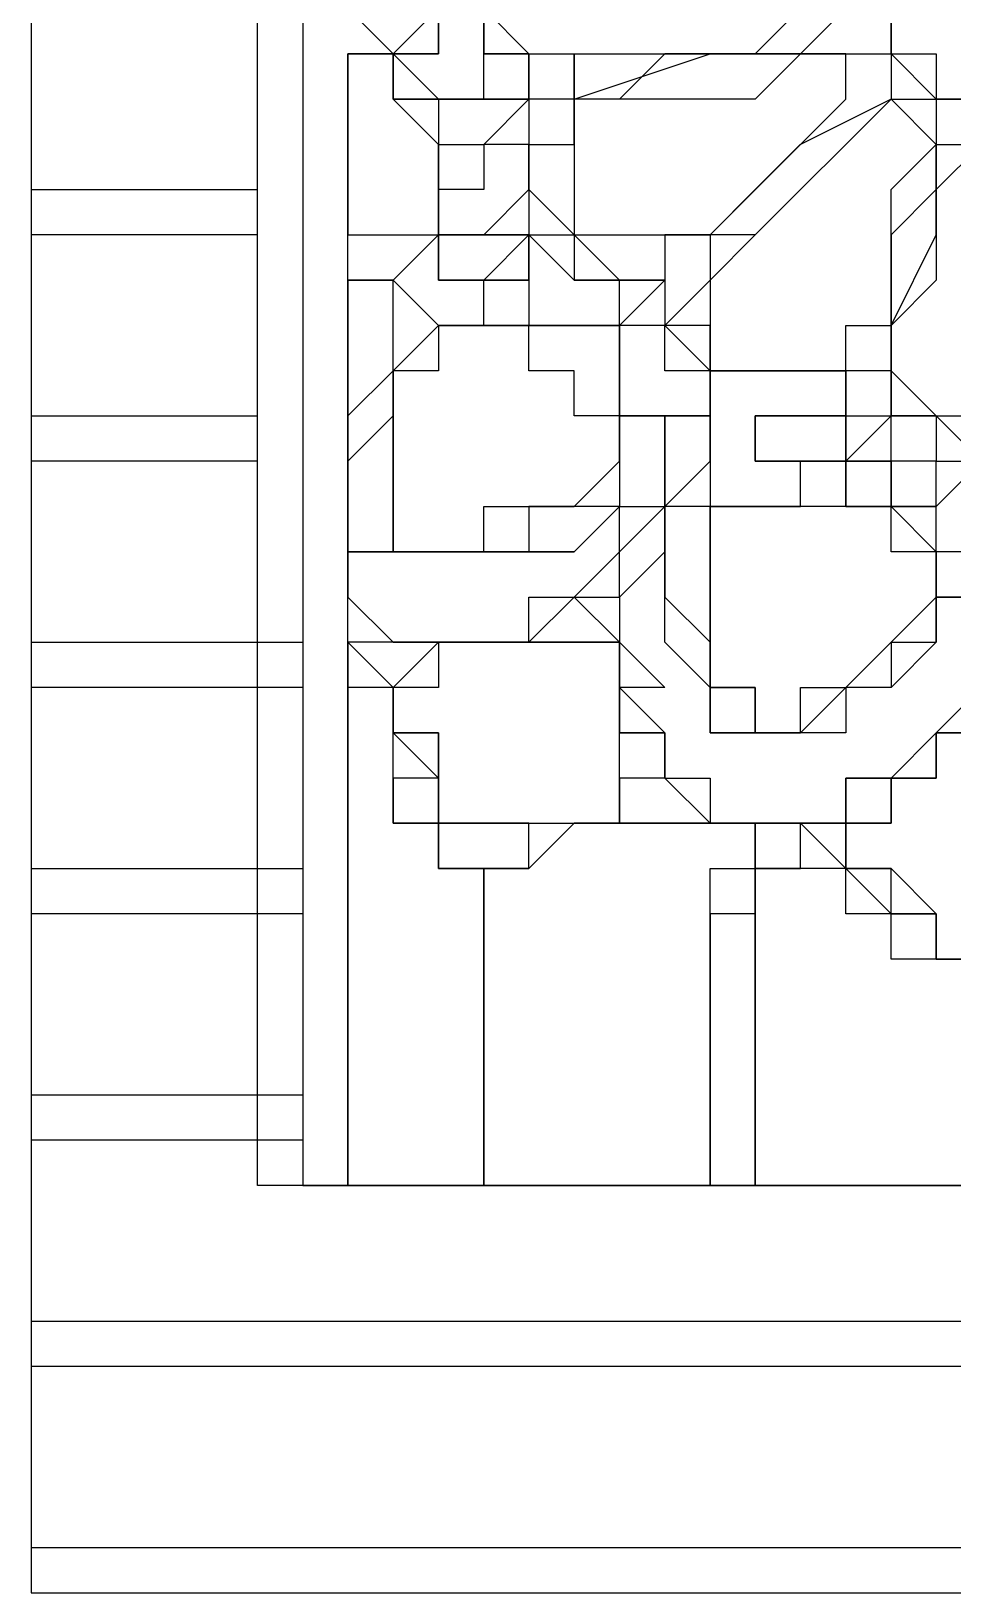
# Model space of a CAD drawing. Header units: millimetres. Extents: x 0 to 600, y 0 to 450.
# Drawn here: x 394 to 414.37, y 190 to 224.5 of the extents above; entities that cross this region are included whole.
import ezdxf

# ---------------------------------------------------------------- set-up
doc = ezdxf.new("R2010")
doc.units = ezdxf.units.MM
doc.layers.add('Engraving', color=1, linetype='Continuous')
doc.layers.add('External Cuts', color=5, linetype='Continuous')

# ---------------------------------------------------------------- blocks, each defined once
blk = doc.blocks.new('roof front')
for p, q in [((-153, 66), (-153, 15)), ((-153, 15), (3, 15))]:
    blk.add_line(p, q)

msp = doc.modelspace()

# ---------------------------------------------------------------- linework, layer by layer
at = {"layer": 'Engraving'}
for p, q in [((399, 220), (399, 225)), ((400, 225), (400, 221)), ((402, 224), (401, 225)), ((403, 225), (402, 224)), ((403, 224), (403, 225)), ((403, 225), (403, 224)), ((404, 225), (404, 224)), ((404, 224), (404, 225)), ((404, 224), (404, 225)), ((404, 225), (405, 224)), ((410, 224), (411, 225)), ((412, 225), (411, 224)), ((413, 224), (413, 225)), ((413, 225), (413, 224)), ((401, 222), (401, 224)), ((401, 224), (401, 224)), ((401, 224), (401, 224)), ((401, 224), (401, 224)), ((401, 224), (401, 224)), ((401, 224), (402, 224)), ((402, 224), (401, 224)), ((401, 224), (401, 224)), ((401, 224), (401, 224)), ((401, 224), (401, 224)), ((401, 224), (401, 223)), ((402, 224), (402, 224)), ((402, 224), (402, 224)), ((402, 224), (402, 224)), ((402, 224), (402, 224)), ((402, 224), (402, 223)), ((402, 223), (402, 224)), ((402, 223), (402, 224)), ((402, 224), (402, 224)), ((402, 224), (402, 224)), ((402, 224), (403, 224)), ((403, 224), (402, 224)), ((402, 224), (402, 224)), ((402, 224), (402, 224)), ((402, 224), (403, 223)), ((402, 224), (402, 224)), ((402, 224), (402, 224)), ((402, 224), (402, 224)), ((403, 224), (403, 224)), ((404, 224), (404, 224)), ((404, 224), (404, 224)), ((404, 224), (404, 224)), ((404, 224), (404, 224)), ((404, 224), (404, 224)), ((404, 224), (405, 224)), ((404, 223), (404, 224)), ((404, 224), (404, 224)), ((404, 224), (404, 224)), ((404, 224), (404, 224)), ((405, 224), (404, 224)), ((405, 224), (405, 223)), ((405, 223), (405, 224)), ((405, 224), (405, 224)), ((405, 224), (405, 224)), ((405, 224), (405, 224)), ((405, 224), (405, 224)), ((405, 224), (406, 224)), ((406, 223), (409, 224)), ((406, 224), (406, 223)), ((406, 223), (406, 224)), ((406, 224), (407, 224)), ((408, 224), (407, 223)), ((407, 224), (408, 224)), ((407, 224), (407, 224)), ((409, 224), (408, 224)), ((408, 224), (408, 224)), ((408, 224), (408, 224)), ((408, 224), (409, 224)), ((409, 224), (410, 224)), ((410, 224), (409, 224)), ((409, 224), (409, 224)), ((409, 224), (410, 224)), ((410, 224), (410, 224)), ((410, 224), (411, 224)), ((411, 224), (410, 223)), ((411, 224), (410, 224)), ((410, 224), (410, 224)), ((410, 224), (410, 224)), ((410, 224), (410, 224)), ((411, 224), (412, 224)), ((412, 224), (411, 224)), ((411, 224), (411, 224)), ((412, 224), (412, 224)), ((412, 224), (412, 224)), ((412, 224), (412, 224)), ((412, 224), (412, 224)), ((412, 224), (413, 224)), ((412, 223), (412, 224)), ((412, 224), (412, 224)), ((412, 224), (412, 224)), ((412, 224), (412, 224)), ((412, 224), (412, 224)), ((412, 224), (412, 224)), ((413, 224), (413, 223)), ((414, 223), (413, 224)), ((413, 224), (413, 224)), ((413, 224), (413, 224)), ((413, 224), (413, 224)), ((413, 224), (414, 224)), ((414, 224), (414, 223)), ((401, 223), (401, 222)), ((402, 223), (403, 223)), ((403, 222), (402, 223)), ((402, 223), (402, 223)), ((402, 223), (402, 223)), ((403, 223), (402, 223)), ((403, 223), (403, 223)), ((403, 223), (403, 222)), ((403, 223), (403, 223)), ((403, 223), (403, 223)), ((404, 223), (403, 223)), ((403, 223), (403, 223)), ((403, 223), (403, 223)), ((403, 223), (403, 223)), ((403, 223), (403, 223)), ((403, 223), (404, 223)), ((404, 222), (405, 223)), ((405, 223), (404, 223)), ((404, 223), (404, 223)), ((404, 223), (404, 223)), ((404, 223), (405, 223)), ((405, 223), (404, 223)), ((404, 223), (404, 223)), ((404, 223), (404, 223)), ((404, 223), (404, 223)), ((404, 223), (404, 223)), ((405, 223), (405, 223)), ((405, 223), (405, 223)), ((405, 223), (405, 223)), ((405, 223), (405, 222)), ((405, 223), (405, 223)), ((405, 223), (405, 223)), ((405, 223), (405, 223)), ((405, 223), (405, 223)), ((405, 223), (405, 223)), ((405, 223), (405, 223)), ((405, 223), (405, 223)), ((405, 223), (405, 223)), ((405, 223), (405, 223)), ((406, 223), (405, 223)), ((406, 222), (406, 223)), ((406, 223), (406, 223)), ((406, 223), (406, 223)), ((407, 223), (406, 223)), ((406, 223), (406, 222)), ((406, 223), (406, 223)), ((406, 223), (406, 223)), ((406, 223), (406, 223)), ((407, 223), (406, 223)), ((406, 223), (406, 223)), ((406, 223), (406, 223)), ((406, 223), (406, 223)), ((408, 223), (407, 223)), ((407, 223), (407, 223)), ((407, 223), (407, 223)), ((407, 223), (407, 223)), ((409, 223), (408, 223)), ((410, 223), (409, 223)), ((410, 221), (412, 223)), ((413, 223), (411, 222)), ((412, 222), (413, 223)), ((413, 223), (412, 222)), ((412, 223), (412, 223)), ((412, 223), (412, 223)), ((412, 223), (412, 223)), ((412, 223), (412, 223)), ((413, 223), (413, 223)), ((413, 223), (413, 223)), ((413, 223), (413, 223)), ((413, 223), (413, 223)), ((413, 223), (414, 223)), ((414, 222), (413, 223)), ((413, 223), (413, 223)), ((413, 223), (413, 223)), ((413, 223), (413, 223)), ((413, 223), (413, 223)), ((413, 223), (413, 223)), ((413, 223), (413, 223)), ((414, 223), (414, 223)), ((414, 223), (414, 223)), ((414, 223), (414, 222)), ((415, 223), (414, 223)), ((414, 223), (414, 223)), ((414, 223), (414, 223)), ((414, 223), (415, 223)), ((401, 220), (401, 222)), ((401, 222), (401, 220)), ((403, 222), (403, 222)), ((403, 222), (403, 222)), ((403, 222), (403, 221)), ((403, 221), (403, 222)), ((403, 222), (403, 222)), ((403, 222), (403, 222)), ((403, 222), (403, 222)), ((403, 222), (403, 222)), ((403, 221), (403, 222)), ((403, 222), (403, 222)), ((403, 222), (404, 222)), ((404, 222), (404, 222)), ((404, 222), (404, 222)), ((405, 222), (404, 222)), ((404, 222), (404, 222)), ((404, 222), (404, 222)), ((404, 222), (404, 222)), ((404, 222), (404, 221)), ((405, 221), (405, 222)), ((405, 222), (405, 222)), ((405, 222), (405, 222)), ((405, 222), (406, 222)), ((405, 222), (405, 222)), ((405, 222), (405, 222)), ((405, 222), (405, 221)), ((405, 221), (405, 222)), ((405, 222), (405, 222)), ((405, 222), (405, 222)), ((405, 222), (405, 222)), ((405, 222), (405, 222)), ((405, 222), (405, 222)), ((405, 222), (405, 222)), ((405, 222), (405, 222)), ((406, 222), (406, 222)), ((406, 222), (406, 222)), ((406, 222), (406, 222)), ((406, 222), (406, 222)), ((406, 222), (406, 222)), ((406, 222), (406, 221)), ((411, 222), (409, 220)), ((411, 221), (412, 222)), ((412, 222), (411, 221)), ((412, 222), (412, 222)), ((412, 222), (412, 222)), ((413, 221), (414, 222)), ((414, 221), (414, 222)), ((414, 222), (414, 222)), ((414, 222), (415, 222)), ((415, 222), (414, 221)), ((414, 222), (414, 222)), ((414, 222), (414, 222)), ((414, 222), (414, 221)), ((414, 222), (414, 222)), ((414, 222), (414, 222)), ((414, 222), (414, 222)), ((394, 221), (399, 221)), ((400, 221), (400, 212)), ((403, 221), (403, 221)), ((403, 221), (403, 220)), ((403, 220), (403, 221)), ((403, 221), (403, 221)), ((403, 221), (403, 221)), ((403, 220), (403, 221)), ((403, 221), (403, 221)), ((404, 221), (403, 221)), ((403, 221), (403, 221)), ((403, 221), (403, 221)), ((403, 221), (403, 220)), ((404, 220), (405, 221)), ((406, 220), (405, 221)), ((405, 221), (405, 221)), ((405, 221), (405, 221)), ((405, 221), (405, 221)), ((405, 221), (405, 220)), ((405, 221), (405, 221)), ((405, 221), (405, 221)), ((405, 221), (405, 221)), ((405, 221), (405, 221)), ((406, 221), (406, 221)), ((406, 221), (406, 221)), ((406, 221), (406, 220)), ((409, 220), (410, 221)), ((410, 220), (411, 221)), ((411, 221), (410, 220)), ((410, 221), (410, 221)), ((411, 221), (411, 221)), ((411, 221), (411, 221)), ((411, 221), (411, 221)), ((414, 221), (413, 220)), ((413, 220), (413, 221)), ((413, 221), (413, 221)), ((414, 220), (414, 221)), ((414, 221), (414, 221)), ((414, 221), (414, 221)), ((414, 221), (414, 220)), ((399, 220), (394, 220)), ((399, 212), (399, 220)), ((401, 219), (401, 220)), ((401, 220), (401, 220)), ((401, 220), (401, 220)), ((401, 220), (402, 220)), ((403, 220), (402, 219)), ((402, 220), (403, 220)), ((402, 220), (402, 220)), ((402, 220), (402, 220)), ((403, 219), (403, 220)), ((403, 220), (403, 220)), ((403, 220), (403, 220)), ((403, 220), (403, 220)), ((403, 220), (403, 220)), ((403, 220), (403, 220)), ((403, 220), (404, 220)), ((404, 220), (403, 220)), ((403, 220), (403, 220)), ((403, 220), (403, 220)), ((403, 220), (403, 219)), ((403, 220), (403, 220)), ((403, 220), (403, 220)), ((404, 220), (403, 220)), ((403, 220), (403, 220)), ((403, 220), (403, 220)), ((403, 220), (404, 220)), ((404, 220), (405, 220)), ((404, 219), (405, 220)), ((405, 220), (404, 220)), ((405, 220), (404, 220)), ((405, 219), (405, 220)), ((405, 220), (405, 220)), ((405, 220), (405, 220)), ((405, 220), (406, 220)), ((406, 219), (405, 220)), ((405, 220), (405, 220)), ((405, 220), (405, 219)), ((405, 220), (405, 220)), ((405, 220), (405, 220)), ((405, 220), (405, 220)), ((405, 220), (405, 219)), ((405, 220), (405, 220)), ((405, 220), (405, 220)), ((405, 220), (405, 220)), ((406, 220), (406, 219)), ((407, 219), (406, 220)), ((406, 220), (406, 220)), ((406, 220), (406, 220)), ((406, 220), (406, 220)), ((406, 220), (406, 220)), ((406, 220), (407, 220)), ((407, 220), (407, 220)), ((407, 220), (407, 220)), ((407, 220), (408, 220)), ((409, 220), (408, 220)), ((408, 220), (408, 219)), ((408, 220), (408, 220)), ((408, 220), (408, 220)), ((408, 220), (408, 220)), ((408, 220), (409, 220)), ((408, 220), (408, 220)), ((408, 220), (408, 220)), ((409, 219), (410, 220)), ((410, 220), (409, 220)), ((409, 220), (409, 219)), ((409, 220), (409, 220)), ((409, 220), (409, 220)), ((410, 220), (410, 220)), ((413, 218), (414, 220)), ((413, 220), (413, 218)), ((413, 218), (413, 220)), ((414, 220), (414, 220)), ((414, 220), (414, 220)), ((414, 220), (414, 219)), ((401, 217), (401, 219)), ((401, 219), (401, 219)), ((401, 219), (401, 219)), ((401, 219), (401, 219)), ((401, 219), (402, 219)), ((402, 219), (401, 219)), ((401, 219), (401, 217)), ((402, 219), (401, 219)), ((401, 219), (401, 219)), ((401, 219), (401, 219)), ((402, 219), (402, 219)), ((402, 219), (402, 219)), ((402, 219), (402, 219)), ((402, 219), (403, 218)), ((402, 218), (402, 219)), ((402, 219), (402, 219)), ((402, 219), (402, 219)), ((402, 219), (402, 219)), ((402, 219), (402, 219)), ((403, 219), (403, 219)), ((403, 219), (403, 219)), ((403, 219), (403, 219)), ((404, 219), (403, 219)), ((403, 219), (403, 219)), ((403, 219), (403, 219)), ((403, 219), (403, 219)), ((403, 219), (403, 219)), ((403, 219), (403, 219)), ((403, 219), (403, 219)), ((403, 219), (403, 219)), ((403, 219), (403, 219)), ((403, 219), (403, 219)), ((403, 219), (403, 219)), ((403, 219), (404, 219)), ((404, 218), (404, 219)), ((404, 219), (404, 219)), ((404, 219), (405, 219)), ((405, 219), (404, 219)), ((404, 219), (404, 219)), ((404, 219), (404, 219)), ((404, 219), (404, 219)), ((404, 219), (404, 219)), ((404, 219), (404, 219)), ((405, 219), (405, 219)), ((405, 219), (405, 219)), ((405, 219), (405, 218)), ((406, 219), (406, 219)), ((406, 219), (407, 219)), ((407, 219), (406, 219)), ((406, 219), (406, 219)), ((406, 219), (406, 219)), ((407, 218), (408, 219)), ((407, 219), (407, 219)), ((407, 219), (408, 219)), ((408, 219), (407, 218)), ((407, 218), (407, 219)), ((407, 219), (407, 219)), ((407, 219), (407, 219)), ((407, 219), (407, 219)), ((407, 219), (407, 219)), ((407, 219), (407, 219)), ((407, 219), (407, 219)), ((407, 219), (407, 219)), ((408, 219), (407, 219)), ((407, 219), (407, 219)), ((407, 219), (407, 219)), ((407, 219), (407, 219)), ((408, 219), (408, 219)), ((408, 219), (408, 219)), ((408, 219), (408, 219)), ((408, 219), (408, 219)), ((408, 219), (408, 218)), ((408, 218), (409, 219)), ((408, 219), (408, 219)), ((408, 219), (408, 219)), ((408, 219), (408, 219)), ((408, 219), (408, 219)), ((408, 219), (408, 219)), ((408, 219), (408, 219)), ((409, 219), (409, 219)), ((409, 219), (409, 219)), ((409, 219), (409, 219)), ((409, 219), (409, 219)), ((409, 219), (409, 218)), ((414, 219), (413, 218)), ((402, 217), (403, 218)), ((403, 218), (402, 217)), ((402, 217), (402, 218)), ((402, 218), (402, 218)), ((403, 218), (403, 218)), ((403, 218), (403, 218)), ((403, 218), (403, 218)), ((403, 218), (404, 218)), ((404, 218), (403, 218)), ((403, 218), (403, 218)), ((403, 218), (403, 218)), ((403, 218), (403, 217)), ((403, 218), (403, 218)), ((403, 218), (403, 218)), ((404, 218), (404, 218)), ((404, 218), (404, 218)), ((404, 218), (405, 218)), ((405, 218), (404, 218)), ((404, 218), (404, 218)), ((404, 218), (404, 218)), ((404, 218), (404, 218)), ((405, 218), (404, 218)), ((405, 218), (405, 218)), ((405, 218), (406, 218)), ((405, 217), (405, 218)), ((405, 218), (405, 218)), ((405, 218), (405, 218)), ((405, 218), (405, 218)), ((405, 218), (405, 218)), ((406, 218), (405, 218)), ((405, 218), (405, 218)), ((405, 218), (405, 218)), ((405, 218), (406, 218)), ((406, 218), (406, 218)), ((406, 218), (407, 218)), ((407, 218), (406, 218)), ((406, 218), (406, 218)), ((406, 218), (407, 218)), ((406, 218), (406, 218)), ((406, 218), (406, 218)), ((406, 218), (406, 218)), ((406, 218), (406, 218)), ((407, 218), (407, 217)), ((407, 217), (407, 218)), ((407, 218), (407, 218)), ((407, 218), (407, 218)), ((408, 218), (407, 218)), ((407, 218), (407, 218)), ((407, 218), (407, 217)), ((407, 218), (407, 218)), ((407, 218), (407, 218)), ((408, 218), (408, 218)), ((408, 218), (408, 218)), ((408, 218), (409, 217)), ((408, 217), (408, 218)), ((408, 218), (408, 218)), ((408, 218), (408, 218)), ((408, 218), (408, 218)), ((408, 218), (408, 218)), ((408, 218), (408, 218)), ((409, 218), (408, 218)), ((409, 217), (409, 218)), ((409, 218), (409, 218)), ((409, 218), (409, 218)), ((409, 218), (409, 218)), ((409, 218), (409, 218)), ((409, 218), (409, 217)), ((412, 217), (412, 218)), ((412, 218), (412, 218)), ((412, 218), (412, 218)), ((412, 218), (413, 218)), ((413, 217), (413, 218)), ((413, 218), (413, 218)), ((413, 218), (413, 218)), ((413, 218), (413, 217)), ((413, 218), (413, 218)), ((413, 218), (413, 218)), ((413, 218), (413, 217)), ((401, 215), (401, 217)), ((401, 216), (402, 217)), ((401, 217), (401, 216)), ((402, 216), (402, 217)), ((402, 217), (402, 217)), ((403, 217), (402, 217)), ((402, 217), (402, 217)), ((402, 217), (402, 217)), ((402, 217), (402, 216)), ((402, 217), (402, 217)), ((402, 217), (402, 216)), ((402, 217), (402, 217)), ((402, 217), (402, 217)), ((403, 217), (403, 217)), ((406, 217), (405, 217)), ((406, 216), (406, 217)), ((406, 217), (406, 217)), ((406, 217), (406, 217)), ((406, 217), (406, 217)), ((407, 217), (407, 217)), ((407, 217), (407, 216)), ((407, 216), (407, 217)), ((407, 217), (407, 217)), ((407, 217), (407, 217)), ((407, 217), (407, 217)), ((407, 217), (407, 217)), ((407, 217), (407, 217)), ((407, 217), (407, 217)), ((407, 217), (407, 216)), ((409, 217), (408, 217)), ((408, 217), (408, 217)), ((409, 217), (409, 217)), ((409, 217), (409, 217)), ((409, 217), (409, 217)), ((409, 217), (409, 217)), ((409, 217), (409, 216)), ((409, 217), (409, 217)), ((409, 217), (409, 217)), ((409, 216), (409, 217)), ((409, 217), (409, 217)), ((410, 217), (409, 217)), ((409, 217), (409, 217)), ((409, 217), (409, 217)), ((409, 217), (409, 217)), ((409, 217), (410, 217)), ((411, 217), (410, 217)), ((410, 217), (410, 217)), ((410, 217), (410, 217)), ((410, 217), (410, 217)), ((410, 217), (410, 217)), ((410, 217), (410, 217)), ((410, 217), (411, 217)), ((412, 217), (411, 217)), ((411, 217), (411, 217)), ((411, 217), (411, 217)), ((411, 217), (412, 217)), ((411, 217), (411, 217)), ((411, 217), (411, 217)), ((411, 217), (411, 217)), ((412, 216), (412, 217)), ((412, 217), (412, 217)), ((412, 217), (412, 217)), ((412, 217), (412, 216)), ((413, 217), (412, 217)), ((412, 217), (412, 217)), ((412, 217), (412, 217)), ((412, 217), (412, 217)), ((412, 217), (412, 217)), ((413, 216), (413, 217)), ((413, 217), (413, 217)), ((413, 217), (413, 216)), ((413, 216), (413, 217)), ((413, 217), (413, 217)), ((413, 217), (413, 217)), ((413, 217), (413, 217)), ((413, 217), (413, 217)), ((413, 217), (413, 217)), ((413, 217), (413, 217)), ((413, 217), (413, 217)), ((413, 217), (414, 216)), ((394, 216), (399, 216)), ((402, 216), (401, 215)), ((401, 215), (401, 216)), ((401, 216), (401, 216)), ((401, 216), (401, 215)), ((402, 215), (402, 216)), ((402, 216), (402, 216)), ((402, 216), (402, 216)), ((402, 216), (402, 215)), ((402, 216), (402, 216)), ((407, 216), (406, 216)), ((407, 216), (407, 216)), ((407, 216), (407, 216)), ((407, 216), (407, 216)), ((407, 216), (407, 215)), ((407, 215), (407, 216)), ((407, 216), (407, 216)), ((408, 216), (407, 216)), ((407, 216), (407, 216)), ((407, 216), (407, 216)), ((407, 216), (407, 216)), ((407, 216), (408, 216)), ((408, 215), (408, 216)), ((408, 216), (408, 216)), ((408, 216), (409, 216)), ((409, 216), (408, 216)), ((408, 216), (408, 215)), ((409, 216), (408, 216)), ((408, 216), (408, 216)), ((408, 216), (408, 216)), ((408, 216), (408, 216)), ((408, 216), (408, 216)), ((408, 216), (408, 216)), ((408, 216), (409, 216)), ((409, 216), (409, 216)), ((409, 216), (409, 216)), ((409, 216), (409, 216)), ((409, 216), (409, 216)), ((409, 216), (409, 215)), ((409, 215), (409, 216)), ((409, 216), (409, 216)), ((409, 216), (409, 216)), ((410, 215), (410, 216)), ((410, 216), (410, 216)), ((410, 216), (410, 216)), ((410, 216), (410, 216)), ((410, 216), (410, 216)), ((410, 216), (410, 216)), ((410, 216), (411, 216)), ((411, 216), (410, 216)), ((410, 216), (410, 216)), ((410, 216), (410, 216)), ((410, 216), (410, 216)), ((410, 216), (410, 216)), ((410, 216), (410, 215)), ((411, 216), (411, 216)), ((411, 216), (412, 216)), ((412, 216), (411, 216)), ((411, 216), (411, 216)), ((411, 216), (411, 216)), ((411, 216), (411, 216)), ((411, 216), (411, 216)), ((412, 215), (412, 216)), ((412, 216), (412, 216)), ((412, 216), (413, 216)), ((413, 216), (412, 215)), ((412, 216), (412, 216)), ((412, 216), (412, 216)), ((412, 216), (412, 215)), ((412, 215), (412, 216)), ((412, 216), (412, 216)), ((412, 216), (412, 216)), ((412, 216), (412, 216)), ((412, 216), (412, 216)), ((412, 216), (412, 216)), ((412, 216), (412, 216)), ((413, 216), (413, 216)), ((413, 216), (414, 216)), ((413, 215), (413, 216)), ((413, 216), (413, 216)), ((413, 216), (413, 216)), ((413, 216), (413, 216)), ((413, 216), (413, 216)), ((413, 216), (413, 216)), ((414, 216), (413, 216)), ((414, 216), (414, 215)), ((414, 216), (414, 216)), ((414, 216), (414, 216)), ((415, 215), (414, 216)), ((414, 216), (414, 216)), ((414, 216), (414, 216)), ((414, 216), (414, 216)), ((414, 216), (414, 216)), ((414, 216), (414, 216)), ((414, 216), (415, 216)), ((399, 215), (394, 215)), ((401, 214), (401, 215)), ((401, 215), (401, 215)), ((401, 215), (401, 215)), ((401, 215), (401, 215)), ((401, 215), (401, 214)), ((401, 215), (401, 215)), ((401, 215), (401, 215)), ((401, 215), (401, 215)), ((401, 215), (401, 215)), ((402, 214), (402, 215)), ((402, 215), (402, 215)), ((402, 215), (402, 215)), ((402, 215), (402, 214)), ((406, 214), (407, 215)), ((407, 215), (407, 215)), ((407, 215), (407, 215)), ((407, 215), (407, 215)), ((407, 215), (407, 215)), ((407, 215), (407, 215)), ((407, 215), (407, 214)), ((407, 215), (407, 215)), ((407, 215), (407, 215)), ((407, 215), (407, 215)), ((407, 215), (407, 215)), ((407, 215), (407, 215)), ((408, 214), (408, 215)), ((408, 215), (408, 215)), ((408, 215), (408, 215)), ((408, 215), (408, 215)), ((408, 215), (408, 215)), ((408, 215), (408, 215)), ((408, 214), (409, 215)), ((408, 215), (408, 215)), ((408, 215), (408, 215)), ((408, 215), (408, 215)), ((408, 215), (408, 215)), ((408, 215), (408, 215)), ((408, 215), (408, 214)), ((409, 215), (409, 215)), ((409, 215), (409, 214)), ((409, 215), (409, 215)), ((409, 215), (409, 215)), ((410, 215), (410, 215)), ((411, 215), (410, 215)), ((410, 215), (410, 215)), ((410, 215), (410, 215)), ((410, 215), (410, 215)), ((410, 215), (410, 215)), ((410, 215), (410, 215)), ((410, 215), (410, 215)), ((410, 215), (411, 215)), ((411, 214), (411, 215)), ((411, 215), (412, 215)), ((412, 215), (411, 215)), ((411, 215), (411, 215)), ((411, 215), (411, 215)), ((411, 215), (412, 215)), ((411, 215), (411, 215)), ((411, 215), (411, 215)), ((412, 215), (412, 215)), ((412, 215), (412, 215)), ((412, 215), (412, 215)), ((412, 215), (412, 215)), ((412, 215), (412, 214)), ((412, 214), (412, 215)), ((412, 215), (412, 215)), ((412, 215), (412, 215)), ((412, 215), (412, 214)), ((413, 215), (412, 215)), ((412, 215), (412, 215)), ((412, 215), (412, 215)), ((412, 215), (413, 215)), ((412, 215), (412, 215)), ((413, 214), (413, 215)), ((414, 215), (413, 215)), ((413, 215), (413, 215)), ((413, 215), (413, 214)), ((414, 214), (415, 215)), ((414, 215), (414, 215)), ((414, 215), (415, 215)), ((415, 215), (414, 214)), ((414, 214), (414, 215)), ((414, 215), (414, 215)), ((414, 215), (414, 215)), ((414, 215), (414, 215)), ((414, 215), (414, 215)), ((414, 215), (414, 215)), ((414, 215), (414, 215)), ((414, 215), (414, 215)), ((401, 213), (401, 214)), ((401, 214), (401, 214)), ((401, 214), (401, 214)), ((401, 214), (401, 214)), ((401, 214), (401, 213)), ((401, 214), (401, 214)), ((401, 214), (401, 214)), ((401, 214), (401, 214)), ((401, 214), (401, 214)), ((402, 213), (402, 214)), ((402, 214), (402, 214)), ((402, 214), (402, 214)), ((402, 214), (402, 214)), ((402, 214), (402, 214)), ((402, 214), (402, 214)), ((402, 214), (402, 214)), ((402, 214), (402, 213)), ((404, 213), (404, 214)), ((404, 214), (405, 214)), ((406, 214), (405, 214)), ((405, 214), (405, 213)), ((405, 214), (405, 214)), ((405, 214), (406, 214)), ((406, 213), (407, 214)), ((407, 214), (406, 213)), ((407, 214), (406, 214)), ((406, 214), (406, 214)), ((407, 214), (407, 214)), ((407, 214), (407, 214)), ((407, 214), (407, 214)), ((407, 214), (408, 214)), ((408, 214), (407, 213)), ((407, 213), (407, 214)), ((407, 214), (407, 214)), ((407, 214), (407, 214)), ((407, 213), (408, 214)), ((408, 214), (408, 214)), ((408, 214), (408, 214)), ((408, 214), (408, 214)), ((408, 214), (408, 214)), ((408, 214), (408, 214)), ((408, 214), (408, 213)), ((408, 213), (408, 214)), ((408, 214), (408, 214)), ((408, 214), (408, 213)), ((408, 214), (408, 214)), ((408, 214), (408, 214)), ((409, 214), (408, 214)), ((408, 214), (408, 214)), ((408, 214), (408, 214)), ((408, 214), (408, 214)), ((408, 214), (408, 214)), ((408, 214), (408, 214)), ((408, 214), (408, 214)), ((408, 214), (408, 214)), ((409, 213), (409, 214)), ((409, 214), (409, 214)), ((409, 214), (409, 214)), ((409, 214), (409, 214)), ((409, 214), (409, 214)), ((409, 214), (409, 214)), ((409, 214), (409, 214)), ((409, 214), (410, 214)), ((410, 214), (409, 214)), ((409, 214), (409, 214)), ((409, 214), (409, 214)), ((409, 214), (409, 214)), ((409, 214), (409, 214)), ((409, 214), (409, 213)), ((410, 214), (410, 214)), ((410, 214), (410, 214)), ((410, 214), (411, 214)), ((411, 214), (410, 214)), ((410, 214), (410, 214)), ((410, 214), (410, 214)), ((411, 214), (411, 214)), ((412, 214), (411, 214)), ((411, 214), (411, 214)), ((412, 214), (412, 214)), ((412, 214), (413, 214)), ((413, 214), (412, 214)), ((412, 214), (412, 214)), ((412, 214), (412, 214)), ((413, 214), (413, 214)), ((413, 214), (413, 214)), ((413, 214), (414, 213)), ((413, 213), (413, 214)), ((413, 214), (413, 214)), ((414, 214), (413, 214)), ((413, 214), (413, 214)), ((413, 214), (413, 214)), ((413, 214), (414, 214)), ((414, 213), (414, 214)), ((414, 214), (414, 214)), ((414, 214), (414, 214)), ((414, 214), (414, 214)), ((414, 214), (414, 214)), ((414, 214), (414, 214)), ((414, 214), (414, 214)), ((414, 214), (414, 214)), ((414, 214), (414, 214)), ((414, 214), (414, 214)), ((414, 214), (414, 214)), ((414, 214), (414, 214)), ((401, 212), (401, 213)), ((401, 213), (401, 213)), ((401, 213), (402, 213)), ((402, 213), (401, 213)), ((401, 213), (401, 213)), ((401, 213), (401, 213)), ((401, 213), (401, 213)), ((401, 213), (401, 213)), ((401, 213), (401, 213)), ((401, 213), (401, 212)), ((402, 213), (402, 213)), ((402, 213), (402, 213)), ((402, 213), (402, 213)), ((402, 213), (403, 213)), ((403, 213), (402, 213)), ((402, 213), (402, 213)), ((402, 213), (402, 213)), ((402, 213), (402, 213)), ((402, 213), (402, 213)), ((403, 213), (402, 213)), ((402, 213), (402, 213)), ((402, 213), (403, 213)), ((403, 213), (404, 213)), ((404, 213), (403, 213)), ((403, 213), (403, 213)), ((404, 213), (403, 213)), ((403, 213), (403, 213)), ((403, 213), (404, 213)), ((404, 213), (404, 213)), ((404, 213), (405, 213)), ((405, 213), (404, 213)), ((405, 213), (404, 213)), ((404, 213), (404, 213)), ((405, 213), (406, 213)), ((406, 213), (405, 213)), ((405, 213), (405, 213)), ((407, 213), (406, 212)), ((406, 212), (407, 213)), ((407, 212), (407, 213)), ((408, 213), (407, 212)), ((408, 213), (408, 212)), ((408, 212), (408, 213)), ((408, 213), (408, 213)), ((408, 213), (408, 213)), ((408, 213), (408, 213)), ((408, 213), (408, 213)), ((408, 213), (408, 213)), ((409, 212), (409, 213)), ((409, 213), (409, 213)), ((409, 213), (409, 212)), ((414, 213), (413, 213)), ((413, 213), (413, 213)), ((414, 213), (414, 213)), ((414, 213), (414, 213)), ((414, 213), (414, 213)), ((414, 213), (414, 213)), ((414, 213), (414, 213)), ((414, 213), (414, 212)), ((414, 212), (414, 213)), ((414, 213), (414, 213)), ((414, 213), (414, 213)), ((414, 213), (414, 213)), ((414, 213), (414, 213)), ((415, 213), (414, 213)), ((399, 199), (399, 212)), ((400, 212), (400, 199)), ((401, 211), (401, 212)), ((401, 212), (401, 212)), ((401, 212), (401, 212)), ((401, 212), (401, 212)), ((401, 212), (402, 211)), ((406, 212), (405, 211)), ((405, 211), (405, 212)), ((405, 212), (405, 212)), ((405, 212), (405, 212)), ((405, 212), (406, 212)), ((406, 212), (406, 212)), ((406, 212), (406, 212)), ((406, 212), (406, 212)), ((406, 212), (406, 212)), ((407, 211), (406, 212)), ((406, 212), (407, 212)), ((407, 212), (407, 212)), ((407, 212), (407, 212)), ((407, 212), (407, 212)), ((407, 212), (407, 211)), ((408, 212), (408, 212)), ((408, 212), (409, 211)), ((408, 211), (408, 212)), ((409, 211), (409, 212)), ((409, 212), (409, 212)), ((409, 212), (409, 211)), ((414, 212), (413, 211)), ((413, 211), (414, 212)), ((414, 211), (414, 212)), ((414, 212), (414, 212)), ((414, 212), (415, 212)), ((415, 212), (414, 212)), ((414, 212), (414, 212)), ((414, 212), (414, 211)), ((414, 212), (414, 212)), ((414, 212), (414, 212)), ((394, 211), (400, 211)), ((401, 206), (401, 211)), ((401, 211), (401, 211)), ((401, 211), (401, 211)), ((401, 211), (402, 210)), ((401, 210), (401, 211)), ((401, 211), (401, 210)), ((402, 211), (401, 211)), ((401, 211), (401, 211)), ((402, 210), (403, 211)), ((403, 211), (402, 211)), ((402, 211), (402, 211)), ((402, 211), (402, 211)), ((402, 211), (402, 211)), ((402, 211), (402, 211)), ((402, 211), (403, 211)), ((402, 211), (402, 211)), ((402, 211), (402, 211)), ((402, 211), (402, 211)), ((403, 211), (403, 211)), ((403, 211), (403, 211)), ((403, 211), (403, 211)), ((403, 211), (404, 211)), ((404, 211), (403, 211)), ((403, 211), (403, 211)), ((403, 211), (403, 211)), ((403, 211), (403, 211)), ((403, 211), (403, 211)), ((404, 211), (403, 211)), ((403, 211), (403, 211)), ((403, 211), (403, 210)), ((403, 211), (403, 211)), ((403, 211), (404, 211)), ((404, 211), (404, 211)), ((404, 211), (404, 211)), ((404, 211), (404, 211)), ((404, 211), (404, 211)), ((404, 211), (404, 211)), ((404, 211), (404, 211)), ((405, 211), (404, 211)), ((404, 211), (404, 211)), ((404, 211), (404, 211)), ((404, 211), (404, 211)), ((404, 211), (404, 211)), ((404, 211), (405, 211)), ((405, 211), (404, 211)), ((404, 211), (404, 211)), ((404, 211), (404, 211)), ((404, 211), (404, 211)), ((404, 211), (404, 211)), ((404, 211), (404, 211)), ((404, 211), (404, 211)), ((404, 211), (404, 211)), ((404, 211), (405, 211)), ((405, 211), (405, 211)), ((405, 211), (405, 211)), ((405, 211), (405, 211)), ((405, 211), (405, 211)), ((405, 211), (405, 211)), ((405, 211), (406, 211)), ((406, 211), (405, 211)), ((405, 211), (405, 211)), ((405, 211), (405, 211)), ((405, 211), (405, 211)), ((405, 211), (405, 211)), ((406, 211), (406, 211)), ((406, 211), (406, 211)), ((406, 211), (407, 211)), ((407, 211), (406, 211)), ((406, 211), (406, 211)), ((406, 211), (406, 211)), ((406, 211), (406, 211)), ((407, 211), (407, 211)), ((407, 211), (407, 210)), ((407, 210), (407, 211)), ((407, 210), (407, 211)), ((407, 211), (407, 211)), ((407, 211), (407, 211)), ((407, 211), (407, 211)), ((407, 211), (407, 211)), ((407, 211), (407, 211)), ((407, 211), (407, 211)), ((407, 211), (407, 211)), ((407, 211), (407, 211)), ((407, 211), (408, 210)), ((409, 210), (408, 211)), ((408, 211), (408, 211)), ((409, 211), (409, 211)), ((409, 211), (409, 210)), ((409, 210), (409, 211)), ((409, 211), (409, 211)), ((409, 211), (409, 211)), ((409, 211), (409, 211)), ((409, 211), (409, 211)), ((409, 211), (409, 210)), ((412, 210), (413, 211)), ((412, 210), (413, 211)), ((413, 211), (414, 211)), ((414, 211), (413, 210)), ((413, 211), (413, 210)), ((413, 211), (413, 211)), ((414, 211), (414, 211)), ((414, 211), (414, 211)), ((400, 210), (394, 210)), ((402, 210), (401, 210)), ((401, 210), (401, 209)), ((402, 210), (402, 210)), ((402, 210), (402, 210)), ((402, 210), (402, 209)), ((402, 209), (402, 210)), ((402, 210), (402, 210)), ((402, 209), (402, 210)), ((402, 210), (402, 210)), ((402, 210), (402, 210)), ((402, 210), (402, 210)), ((403, 210), (402, 210)), ((402, 210), (402, 210)), ((402, 210), (402, 209)), ((403, 210), (403, 210)), ((403, 210), (403, 210)), ((407, 210), (407, 210)), ((407, 210), (407, 210)), ((407, 210), (407, 210)), ((407, 210), (407, 210)), ((407, 210), (407, 210)), ((407, 210), (407, 209)), ((407, 209), (407, 210)), ((407, 210), (407, 210)), ((407, 210), (407, 210)), ((407, 210), (407, 210)), ((407, 210), (407, 210)), ((407, 209), (407, 210)), ((407, 210), (407, 210)), ((407, 210), (407, 210)), ((407, 210), (407, 210)), ((407, 210), (407, 210)), ((408, 210), (407, 210)), ((407, 210), (407, 210)), ((407, 210), (408, 209)), ((408, 210), (408, 210)), ((408, 210), (408, 210)), ((408, 210), (408, 210)), ((409, 210), (409, 210)), ((409, 210), (409, 210)), ((409, 210), (409, 210)), ((409, 210), (409, 209)), ((409, 209), (409, 210)), ((409, 210), (409, 210)), ((409, 210), (409, 210)), ((409, 210), (409, 210)), ((410, 210), (409, 210)), ((409, 210), (409, 210)), ((409, 210), (409, 210)), ((409, 210), (410, 210)), ((410, 209), (410, 210)), ((410, 210), (410, 210)), ((410, 210), (410, 209)), ((411, 209), (412, 210)), ((412, 210), (411, 209)), ((411, 209), (411, 210)), ((411, 210), (411, 210)), ((411, 210), (412, 210)), ((412, 210), (412, 210)), ((413, 210), (412, 210)), ((412, 210), (412, 209)), ((413, 210), (412, 210)), ((412, 210), (412, 210)), ((412, 210), (412, 210)), ((412, 210), (412, 210)), ((414, 209), (415, 210)), ((401, 209), (401, 205)), ((402, 209), (402, 209)), ((402, 209), (402, 209)), ((402, 209), (402, 209)), ((402, 209), (403, 208)), ((402, 208), (402, 209)), ((402, 209), (402, 209)), ((402, 209), (402, 209)), ((403, 209), (402, 209)), ((402, 209), (402, 209)), ((402, 209), (402, 209)), ((402, 209), (402, 209)), ((402, 209), (403, 209)), ((403, 208), (403, 209)), ((403, 209), (403, 209)), ((403, 209), (403, 209)), ((403, 209), (403, 209)), ((403, 209), (403, 209)), ((403, 209), (403, 209)), ((403, 209), (403, 208)), ((407, 209), (407, 209)), ((407, 209), (407, 209)), ((407, 209), (407, 209)), ((407, 209), (407, 209)), ((407, 209), (407, 209)), ((407, 209), (408, 209)), ((407, 208), (407, 209)), ((407, 209), (407, 209)), ((407, 209), (407, 209)), ((407, 209), (407, 209)), ((407, 209), (407, 209)), ((407, 209), (407, 209)), ((407, 209), (407, 209)), ((407, 209), (407, 209)), ((408, 209), (407, 209)), ((407, 209), (407, 209)), ((408, 209), (408, 208)), ((408, 208), (408, 209)), ((408, 209), (408, 209)), ((408, 209), (408, 209)), ((408, 209), (408, 209)), ((408, 209), (408, 209)), ((408, 209), (408, 209)), ((408, 209), (408, 209)), ((408, 209), (408, 208)), ((409, 209), (410, 209)), ((410, 209), (409, 209)), ((410, 209), (410, 209)), ((410, 209), (410, 209)), ((410, 209), (410, 209)), ((410, 209), (410, 209)), ((410, 209), (411, 209)), ((411, 209), (410, 209)), ((410, 209), (410, 209)), ((410, 209), (410, 209)), ((410, 209), (410, 209)), ((411, 209), (410, 209)), ((410, 209), (410, 209)), ((410, 209), (410, 209)), ((410, 209), (410, 209)), ((410, 209), (410, 209)), ((410, 209), (410, 209)), ((410, 209), (411, 209)), ((411, 209), (411, 209)), ((411, 209), (411, 209)), ((412, 209), (411, 209)), ((411, 209), (411, 209)), ((411, 209), (411, 209)), ((411, 209), (411, 209)), ((411, 209), (411, 209)), ((411, 209), (411, 209)), ((411, 209), (411, 209)), ((413, 208), (414, 209)), ((414, 208), (414, 209)), ((414, 209), (414, 209)), ((414, 209), (415, 209)), ((415, 209), (414, 209)), ((414, 209), (414, 208)), ((415, 209), (414, 209)), ((414, 209), (414, 209)), ((414, 209), (414, 209)), ((414, 209), (414, 208)), ((414, 209), (414, 209)), ((414, 209), (414, 209)), ((403, 208), (402, 208)), ((402, 208), (402, 208)), ((402, 208), (402, 208)), ((402, 208), (402, 208)), ((402, 208), (402, 207)), ((402, 207), (402, 208)), ((402, 208), (402, 208)), ((402, 208), (402, 208)), ((402, 208), (402, 208)), ((402, 208), (402, 208)), ((402, 208), (402, 208)), ((403, 207), (403, 208)), ((403, 208), (403, 208)), ((403, 208), (403, 208)), ((403, 208), (403, 208)), ((403, 208), (403, 208)), ((403, 208), (403, 208)), ((403, 208), (403, 208)), ((403, 208), (403, 208)), ((403, 208), (403, 208)), ((403, 208), (403, 208)), ((403, 208), (403, 207)), ((408, 208), (407, 208)), ((407, 208), (407, 207)), ((407, 207), (407, 208)), ((407, 208), (407, 208)), ((407, 208), (407, 208)), ((407, 208), (407, 208)), ((407, 208), (407, 208)), ((407, 208), (407, 208)), ((408, 208), (408, 208)), ((409, 207), (408, 208)), ((408, 208), (408, 208)), ((408, 208), (408, 208)), ((408, 208), (408, 208)), ((408, 208), (408, 208)), ((408, 208), (408, 208)), ((408, 208), (408, 208)), ((408, 208), (408, 208)), ((408, 208), (409, 208)), ((409, 208), (409, 207)), ((413, 208), (412, 208)), ((412, 208), (412, 207)), ((412, 207), (412, 208)), ((412, 208), (413, 208)), ((413, 207), (413, 208)), ((413, 208), (413, 208)), ((413, 208), (413, 208)), ((413, 208), (413, 208)), ((413, 208), (413, 208)), ((413, 208), (414, 208)), ((414, 208), (413, 208)), ((413, 208), (413, 207)), ((414, 208), (413, 208)), ((413, 208), (413, 208)), ((413, 208), (413, 208)), ((413, 208), (413, 208)), ((413, 208), (413, 208)), ((413, 208), (413, 208)), ((413, 208), (413, 208)), ((413, 208), (413, 208)), ((413, 208), (413, 208)), ((414, 208), (414, 208)), ((414, 208), (414, 208)), ((414, 208), (414, 208)), ((414, 208), (414, 208)), ((414, 208), (414, 208)), ((414, 208), (414, 208)), ((414, 208), (414, 208)), ((414, 208), (414, 208)), ((414, 208), (414, 208)), ((414, 208), (414, 208)), ((414, 208), (414, 208)), ((414, 208), (414, 208)), ((402, 207), (403, 207)), ((403, 207), (402, 207)), ((402, 207), (402, 207)), ((402, 207), (402, 207)), ((403, 207), (403, 207)), ((403, 207), (403, 206)), ((403, 206), (403, 207)), ((404, 207), (403, 207)), ((403, 207), (403, 207)), ((403, 207), (403, 207)), ((403, 207), (403, 207)), ((403, 207), (403, 207)), ((403, 207), (403, 207)), ((403, 207), (403, 207)), ((403, 207), (404, 207)), ((405, 207), (404, 207)), ((404, 207), (404, 207)), ((404, 207), (404, 207)), ((404, 207), (404, 207)), ((404, 207), (404, 207)), ((404, 207), (404, 207)), ((404, 207), (404, 207)), ((404, 207), (405, 207)), ((405, 206), (405, 207)), ((405, 207), (405, 207)), ((405, 207), (405, 207)), ((405, 207), (405, 207)), ((405, 207), (405, 207)), ((405, 207), (405, 207)), ((405, 207), (405, 207)), ((405, 207), (405, 207)), ((405, 207), (405, 207)), ((406, 207), (405, 206)), ((405, 207), (405, 207)), ((405, 207), (405, 207)), ((405, 207), (405, 207)), ((405, 207), (405, 207)), ((405, 207), (405, 207)), ((405, 207), (406, 207)), ((405, 207), (405, 207)), ((407, 207), (406, 207)), ((406, 207), (406, 207)), ((406, 207), (406, 207)), ((406, 207), (406, 207)), ((406, 207), (406, 207)), ((406, 207), (406, 207)), ((406, 207), (406, 207)), ((406, 207), (406, 207)), ((406, 207), (406, 207)), ((406, 207), (407, 207)), ((407, 207), (406, 207)), ((406, 207), (406, 207)), ((406, 207), (406, 207)), ((406, 207), (406, 207)), ((406, 207), (406, 207)), ((406, 207), (406, 207)), ((406, 207), (406, 207)), ((406, 207), (407, 207)), ((407, 207), (407, 207)), ((407, 207), (407, 207)), ((407, 207), (407, 207)), ((407, 207), (408, 207)), ((408, 207), (407, 207)), ((407, 207), (407, 207)), ((407, 207), (407, 207)), ((407, 207), (407, 207)), ((407, 207), (407, 207)), ((408, 207), (408, 207)), ((408, 207), (409, 207)), ((410, 207), (408, 207)), ((408, 207), (408, 207)), ((409, 207), (409, 207)), ((409, 207), (410, 207)), ((410, 207), (409, 207)), ((409, 207), (410, 207)), ((410, 207), (410, 207)), ((410, 207), (410, 207)), ((410, 207), (410, 207)), ((410, 207), (410, 207)), ((410, 207), (410, 207)), ((410, 207), (410, 206)), ((410, 206), (410, 207)), ((410, 207), (410, 207)), ((410, 207), (410, 207)), ((411, 207), (410, 207)), ((410, 207), (411, 207)), ((411, 206), (411, 207)), ((411, 207), (412, 206)), ((411, 207), (411, 207)), ((412, 207), (411, 207)), ((411, 207), (411, 207)), ((411, 207), (411, 207)), ((411, 207), (412, 207)), ((412, 206), (412, 207)), ((412, 207), (412, 207)), ((412, 207), (412, 207)), ((412, 207), (413, 207)), ((413, 207), (412, 207)), ((412, 207), (412, 207)), ((412, 207), (412, 206)), ((412, 207), (412, 207)), ((412, 207), (412, 207)), ((412, 207), (412, 207)), ((412, 207), (412, 207)), ((412, 207), (412, 207)), ((412, 207), (412, 207)), ((412, 207), (412, 207)), ((412, 207), (412, 207)), ((413, 207), (413, 207)), ((413, 207), (413, 207)), ((413, 207), (413, 207)), ((394, 206), (400, 206)), ((401, 200), (401, 206)), ((403, 206), (404, 206)), ((404, 206), (403, 206)), ((403, 206), (403, 206)), ((404, 206), (404, 206)), ((404, 206), (404, 206)), ((404, 206), (404, 205)), ((404, 203), (404, 206)), ((404, 203), (404, 206)), ((404, 206), (404, 206)), ((404, 206), (404, 206)), ((404, 206), (405, 206)), ((405, 206), (404, 206)), ((404, 206), (404, 206)), ((404, 206), (404, 205)), ((405, 206), (405, 206)), ((405, 206), (405, 206)), ((409, 205), (409, 206)), ((409, 206), (410, 206)), ((410, 206), (410, 206)), ((410, 206), (410, 206)), ((410, 206), (410, 206)), ((410, 206), (410, 206)), ((410, 206), (410, 205)), ((410, 206), (410, 206)), ((410, 206), (410, 206)), ((410, 205), (410, 206)), ((410, 206), (410, 206)), ((410, 206), (410, 206)), ((410, 206), (410, 206)), ((410, 206), (411, 206)), ((411, 206), (410, 206)), ((410, 206), (410, 206)), ((410, 206), (410, 205)), ((411, 206), (411, 206)), ((412, 206), (411, 206)), ((411, 206), (411, 206)), ((411, 206), (411, 206)), ((411, 206), (411, 206)), ((412, 206), (412, 206)), ((412, 206), (412, 206)), ((412, 206), (412, 206)), ((412, 206), (412, 206)), ((412, 206), (412, 206)), ((412, 206), (412, 206)), ((412, 206), (413, 205)), ((412, 205), (412, 206)), ((412, 206), (412, 206)), ((412, 206), (412, 206)), ((413, 206), (412, 206)), ((412, 206), (412, 206)), ((412, 206), (412, 206)), ((412, 206), (412, 206)), ((412, 206), (413, 206)), ((413, 205), (413, 206)), ((413, 206), (413, 206)), ((413, 206), (413, 206)), ((413, 206), (413, 206)), ((413, 206), (413, 206)), ((413, 206), (414, 205)), ((400, 205), (394, 205)), ((401, 205), (401, 201)), ((404, 205), (404, 203)), ((404, 205), (404, 203)), ((410, 205), (409, 205)), ((409, 205), (409, 202)), ((409, 202), (409, 205)), ((410, 204), (410, 205)), ((410, 205), (410, 205)), ((410, 205), (410, 205)), ((410, 205), (410, 205)), ((410, 205), (410, 205)), ((410, 205), (410, 202)), ((413, 205), (412, 205)), ((412, 205), (412, 205)), ((413, 205), (413, 205)), ((413, 205), (413, 205)), ((413, 205), (413, 205)), ((413, 205), (413, 205)), ((413, 205), (413, 205)), ((413, 205), (414, 205)), ((413, 204), (413, 205)), ((413, 205), (413, 205)), ((413, 205), (413, 205)), ((413, 205), (413, 205)), ((413, 205), (413, 205)), ((414, 205), (413, 205)), ((413, 205), (413, 205)), ((413, 205), (413, 205)), ((413, 205), (413, 205)), ((413, 205), (413, 205)), ((414, 205), (414, 204)), ((414, 204), (414, 205)), ((414, 205), (414, 205)), ((414, 205), (414, 205)), ((414, 205), (414, 205)), ((414, 205), (414, 205)), ((414, 205), (414, 205)), ((414, 205), (414, 205)), ((414, 205), (414, 205)), ((414, 205), (414, 205)), ((414, 205), (414, 205)), ((414, 205), (414, 204)), ((410, 202), (410, 204)), ((414, 204), (413, 204)), ((414, 204), (414, 204)), ((414, 204), (414, 204)), ((414, 204), (414, 204)), ((414, 204), (415, 204)), ((415, 204), (414, 204)), ((414, 204), (414, 204)), ((414, 204), (414, 204)), ((414, 204), (414, 204)), ((414, 204), (414, 204)), ((415, 204), (414, 204)), ((414, 204), (414, 204)), ((414, 204), (414, 204)), ((414, 204), (415, 204)), ((404, 203), (404, 200)), ((404, 199), (404, 203)), ((404, 200), (404, 203)), ((404, 203), (404, 199)), ((409, 202), (409, 200)), ((409, 199), (409, 202)), ((410, 200), (410, 202)), ((410, 202), (410, 199)), ((394, 201), (400, 201)), ((401, 201), (401, 200)), ((400, 200), (394, 200)), ((401, 199), (401, 200)), ((401, 200), (401, 199)), ((404, 200), (404, 199)), ((404, 199), (404, 200)), ((409, 200), (409, 199)), ((410, 199), (410, 200)), ((400, 199), (399, 199)), ((415, 199), (400, 199)), ((400, 199), (400, 199)), ((400, 199), (400, 199)), ((400, 199), (400, 199)), ((400, 199), (400, 199)), ((400, 199), (402, 199)), ((401, 199), (401, 199)), ((401, 199), (401, 199)), ((401, 199), (401, 199)), ((402, 199), (401, 199)), ((401, 199), (401, 199)), ((401, 199), (401, 199)), ((401, 199), (401, 199)), ((401, 199), (402, 199)), ((402, 199), (415, 199)), ((404, 199), (402, 199)), ((402, 199), (404, 199)), ((404, 199), (404, 199)), ((404, 199), (404, 199)), ((405, 199), (404, 199)), ((404, 199), (404, 199)), ((404, 199), (404, 199)), ((404, 199), (407, 199)), ((407, 199), (405, 199)), ((409, 199), (407, 199)), ((407, 199), (409, 199)), ((409, 199), (409, 199)), ((409, 199), (409, 199)), ((412, 199), (410, 199)), ((410, 199), (410, 199)), ((410, 199), (410, 199)), ((410, 199), (410, 199)), ((410, 199), (412, 199)), ((414, 199), (412, 199)), ((412, 199), (415, 199)), ((415, 199), (414, 199)), ((394, 196), (550, 196)), ((550, 195), (394, 195)), ((394, 191), (550, 191))]:
    msp.add_line(p, q, dxfattribs=at)

# ---------------------------------------------------------------- block references
at = {"layer": 'External Cuts'}
msp.add_blockref('roof front', (547, 175), dxfattribs=at)

doc.saveas('drawing.dxf')
